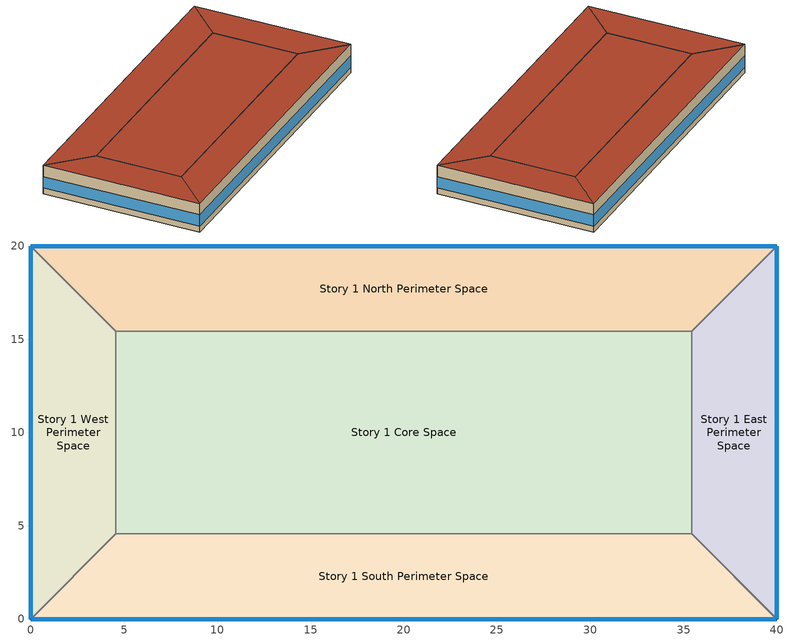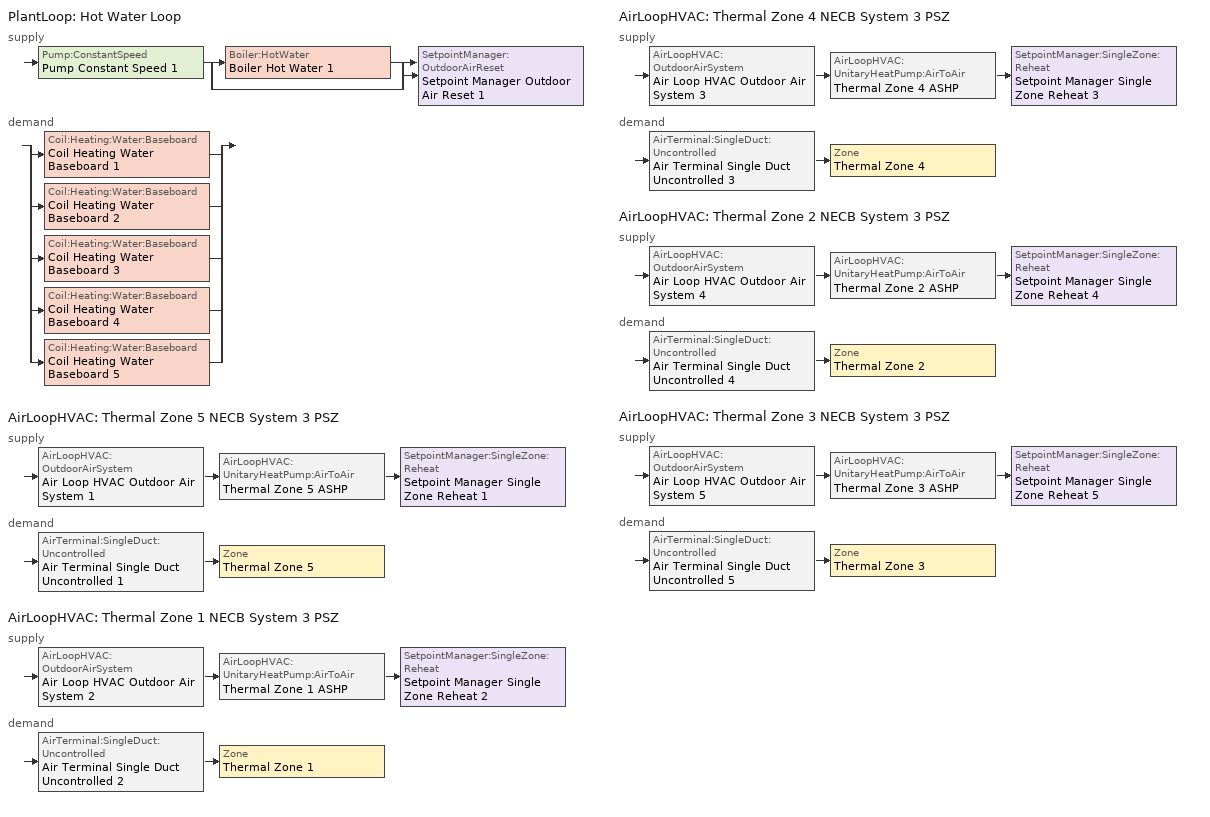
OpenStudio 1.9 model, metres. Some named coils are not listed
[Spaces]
Story 1 West Perimeter Space
 floor ground: 0,20 4.57,15.43 4.57,4.57 0,0 z0
 wall outside: 0,20 0,0 z0:3.8
 wall to Story 1 North Perimeter Space: 4.57,15.43 0,20 z0:3.8
 wall to Story 1 Core Space: 4.57,4.57 4.57,15.43 z0:3.8
 wall to Story 1 South Perimeter Space: 0,0 4.57,4.57 z0:3.8
 window: 0,19.97 0,0.03 z0.76:2.28
 roof outside: 0,0 4.57,4.57 4.57,15.43 0,20 z3.8
Story 1 North Perimeter Space
 floor ground: 40,20 35.43,15.43 4.57,15.43 0,20 z0
 wall outside: 40,20 0,20 z0:3.8
 wall to Story 1 East Perimeter Space: 35.43,15.43 40,20 z0:3.8
 wall to Story 1 Core Space: 4.57,15.43 35.43,15.43 z0:3.8
 window: 39.97,20 0.03,20 z0.76:2.28
 roof outside: 35.43,15.43 40,20 0,20 4.57,15.43 z3.8
Story 1 East Perimeter Space
 floor ground: 40,20 40,0 35.43,4.57 35.43,15.43 z0
 wall outside: 40,0 40,20 z0:3.8
 wall to Story 1 South Perimeter Space: 35.43,4.57 40,0 z0:3.8
 wall to Story 1 Core Space: 35.43,15.43 35.43,4.57 z0:3.8
 window: 40,0.03 40,19.97 z0.76:2.28
 roof outside: 40,0 40,20 35.43,15.43 35.43,4.57 z3.8
Story 1 South Perimeter Space
 floor ground: 35.43,4.57 40,0 0,0 4.57,4.57 z0
 wall outside: 0,0 40,0 z0:3.8
 wall to Story 1 Core Space: 35.43,4.57 4.57,4.57 z0:3.8
 window: 0.03,0 39.97,0 z0.76:2.28
 roof outside: 40,0 35.43,4.57 4.57,4.57 0,0 z3.8
Story 1 Core Space
 floor ground: 35.43,15.43 35.43,4.57 4.57,4.57 4.57,15.43 z0
 roof outside: 35.43,4.57 35.43,15.43 4.57,15.43 4.57,4.57 z3.8
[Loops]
PlantLoop 'Hot Water Loop'
 supply: Pump:ConstantSpeed 'Pump Constant Speed 1' > split
  | Boiler:HotWater 'Boiler Hot Water 1'
  | bypass
  join > SetpointManager:OutdoorAirReset 'Setpoint Manager Outdoor Air Reset 1'
 demand: split
  | Coil:Heating:Water:Baseboard 'Coil Heating Water Baseboard 1'
  | Coil:Heating:Water:Baseboard 'Coil Heating Water Baseboard 2'
  | Coil:Heating:Water:Baseboard 'Coil Heating Water Baseboard 3'
  | Coil:Heating:Water:Baseboard 'Coil Heating Water Baseboard 4'
  | Coil:Heating:Water:Baseboard 'Coil Heating Water Baseboard 5'
AirLoopHVAC 'Thermal Zone 5 NECB System 3 PSZ'
 supply: AirLoopHVAC:OutdoorAirSystem 'Air Loop HVAC Outdoor Air System 1' > AirLoopHVAC:UnitaryHeatPump:AirToAir 'Thermal Zone 5 ASHP' > SetpointManager:SingleZone:Reheat 'Setpoint Manager Single Zone Reheat 1'
 demand: AirTerminal:SingleDuct:Uncontrolled 'Air Terminal Single Duct Uncontrolled 1' > Zone 'Thermal Zone 5'
AirLoopHVAC 'Thermal Zone 1 NECB System 3 PSZ'
 supply: AirLoopHVAC:OutdoorAirSystem 'Air Loop HVAC Outdoor Air System 2' > AirLoopHVAC:UnitaryHeatPump:AirToAir 'Thermal Zone 1 ASHP' > SetpointManager:SingleZone:Reheat 'Setpoint Manager Single Zone Reheat 2'
 demand: AirTerminal:SingleDuct:Uncontrolled 'Air Terminal Single Duct Uncontrolled 2' > Zone 'Thermal Zone 1'
AirLoopHVAC 'Thermal Zone 4 NECB System 3 PSZ'
 supply: AirLoopHVAC:OutdoorAirSystem 'Air Loop HVAC Outdoor Air System 3' > AirLoopHVAC:UnitaryHeatPump:AirToAir 'Thermal Zone 4 ASHP' > SetpointManager:SingleZone:Reheat 'Setpoint Manager Single Zone Reheat 3'
 demand: AirTerminal:SingleDuct:Uncontrolled 'Air Terminal Single Duct Uncontrolled 3' > Zone 'Thermal Zone 4'
AirLoopHVAC 'Thermal Zone 2 NECB System 3 PSZ'
 supply: AirLoopHVAC:OutdoorAirSystem 'Air Loop HVAC Outdoor Air System 4' > AirLoopHVAC:UnitaryHeatPump:AirToAir 'Thermal Zone 2 ASHP' > SetpointManager:SingleZone:Reheat 'Setpoint Manager Single Zone Reheat 4'
 demand: AirTerminal:SingleDuct:Uncontrolled 'Air Terminal Single Duct Uncontrolled 4' > Zone 'Thermal Zone 2'
AirLoopHVAC 'Thermal Zone 3 NECB System 3 PSZ'
 supply: AirLoopHVAC:OutdoorAirSystem 'Air Loop HVAC Outdoor Air System 5' > AirLoopHVAC:UnitaryHeatPump:AirToAir 'Thermal Zone 3 ASHP' > SetpointManager:SingleZone:Reheat 'Setpoint Manager Single Zone Reheat 5'
 demand: AirTerminal:SingleDuct:Uncontrolled 'Air Terminal Single Duct Uncontrolled 5' > Zone 'Thermal Zone 3'
[Building]
Small Office: North Axis {deg}=-0; Space Type=ASHRAE 189.1-2009 ClimateZone 4-8 SmallOffice; Default Construction Set=ASHRAE 189.1-2009 ClimateZone 5 (smoff) ConstSet
[ClimateZones]
Climate Zone Institution Name 1=ASHRAE; Climate Zone Document Name 1=ANSI/ASHRAE Standard 169; Climate Zone Document Year 1=2006; Climate Zone Institution Name 2=CEC; Climate Zone Document Name 2=California Climate Zone Descriptions; Climate Zone Document Year 2=1995
[Site]
Toronto Int'l_ON_CAN: Latitude {deg}=43.67; Longitude {deg}=-79.63; Time Zone {hr}=-5; Elevation {m}=173
[Site:WaterMainsTemperature]
Calculation Method=Correlation; Annual Average Outdoor Air Temperature {C}=7.35833; Maximum Difference In Monthly Average Outdoor Air Temperatures {deltaC}=26.6
[SizingPeriod:DesignDay] Barometric Pressure {Pa}=99264; Sky Clearness=0; Rain Indicator=0; Snow Indicator=0; Day of Month=21; Daylight Saving Time Indicator=0; Humidity Indicating Type=Wetbulb; Dry-Bulb Temperature Range Modifier Type=DefaultMultipliers
Name | Maximum Dry-Bulb Temperature {C} | Daily Dry-Bulb Temperature Range {deltaC} | Humidity Indicating Conditions at Maximum Dry-Bulb {BasedOnField A3} | Wind Speed {m/s} | Wind Direction {deg} | Month | Day Type | Solar Model Indicator | ASHRAE Taub | ASHRAE Taud
Toronto Int'l Ann Clg .4% Condns DB=>MWB | 31.2 | 10.2 | 22.2 | 5.8 | 270 | 7 | SummerDesignDay | ASHRAETau | 0.473 | 1.952
Toronto Int'l Ann Clg .4% Condns WB=>MDB | 29 | 10.2 | 23.6 | 5.8 | 270 | 7 | SummerDesignDay | ASHRAETau | 0.473 | 1.952
Toronto Int'l Ann Htg 99.6% Condns DB | -18.8 | 0 | -18.8 | 4.3 | 340 | 1 | WinterDesignDay | ASHRAEClearSky
[Construction]
000 ExtSlabCarpet 4in ClimateZone 1-8: MAT-CC05 4 HW CONCRETE, CP02 CARPET PAD
000 Exterior Door: 000 F08 Metal surface, 000 I01 25mm insulation board
000 Exterior Window: 000 Clear 3mm, 000 Air 13mm, 000 Clear 3mm
000 Interior Ceiling: 000 M11 100mm lightweight concrete, 000 F05 Ceiling air space resistance, 000 F16 Acoustic tile
000 Interior Door; 000 Interior Partition: 000 G05 25mm wood
000 Interior Floor: 000 F16 Acoustic tile, 000 F05 Ceiling air space resistance, 000 M11 100mm lightweight concrete
000 Interior Wall: 000 G01a 19mm gypsum board, 000 F04 Wall air space resistance, 000 G01a 19mm gypsum board
000 Interior Window: 000 Clear 3mm
ASHRAE 189.1-2009 ExtRoof IEAD ClimateZone 2-5: Roof Membrane, Roof Insulation [21], Metal Decking
ASHRAE 189.1-2009 ExtWall Mass ClimateZone 5: 1IN Stucco, 8IN Concrete HW, Wall Insulation [40], 1/2IN Gypsum
ASHRAE 189.1-2009 ExtWindow ClimateZone 4-5: Theoretical Glass [207]
[DefaultConstructionSet]
ASHRAE 189.1-2009 ClimateZone 5 (smoff) ConstSet: Default Exterior Surface Constructions=ASHRAE 189.1-2009 ClimateZone 5 (smoff) Exterior DefSurfCons; Default Interior Surface Constructions=000 Interior DefSurfCons; Default Ground Contact Surface Constructions=000 Ground DefSurfCons; Default Exterior SubSurface Constructions=ASHRAE 189.1-2009 ClimateZone 5 (smoff) Exterior DefSubCons; Default Interior SubSurface Constructions=000 Interior DefSubCons; Interior Partition Construction=000 Interior Partition
[DefaultSubSurfaceConstructions] Glass Door Construction=000 Exterior Window; Skylight Construction=000 Exterior Window; Tubular Daylight Dome Construction=000 Interior Window; Tubular Daylight Diffuser Construction=000 Interior Window
Name | Fixed Window Construction | Operable Window Construction | Door Construction
000 Interior DefSubCons | 000 Interior Window | 000 Interior Window | 000 Interior Door
ASHRAE 189.1-2009 ClimateZone 5 (smoff) Exterior DefSubCons | ASHRAE 189.1-2009 ExtWindow ClimateZone 4-5 | ASHRAE 189.1-2009 ExtWindow ClimateZone 4-5 | 000 Exterior Door
[DefaultSurfaceConstructions]
Name | Floor Construction | Wall Construction | Roof Ceiling Construction
000 Ground DefSurfCons | 000 ExtSlabCarpet 4in ClimateZone 1-8 | 000 ExtSlabCarpet 4in ClimateZone 1-8 | 000 ExtSlabCarpet 4in ClimateZone 1-8
000 Interior DefSurfCons | 000 Interior Floor | 000 Interior Wall | 000 Interior Ceiling
ASHRAE 189.1-2009 ClimateZone 5 (smoff) Exterior DefSurfCons | 000 ExtSlabCarpet 4in ClimateZone 1-8 | ASHRAE 189.1-2009 ExtWall Mass ClimateZone 5 | ASHRAE 189.1-2009 ExtRoof IEAD ClimateZone 2-5
[Material]
Name | Roughness | Thickness | Conductivity | Density | Specific Heat | Thermal Absorptance | Solar Absorptance | Visible Absorptance
000 F08 Metal surface | Smooth | 0.0008 | 45.28 | 7824 | 500
000 F16 Acoustic tile | MediumSmooth | 0.0191 | 0.06 | 368 | 590
000 G01a 19mm gypsum board | MediumSmooth | 0.019 | 0.16 | 800 | 1090
000 G05 25mm wood | MediumSmooth | 0.0254 | 0.15 | 608 | 1630
000 I01 25mm insulation board | MediumRough | 0.0254 | 0.03 | 43 | 1210
000 M11 100mm lightweight concrete | MediumRough | 0.1016 | 0.53 | 1280 | 840
1/2IN Gypsum | Smooth | 0.0127 | 0.16 | 784.9 | 830 | 0.9 | 0.92 | 0.92
1IN Stucco | Smooth | 0.0253 | 0.6918 | 1858 | 837 | 0.9 | 0.92 | 0.92
8IN Concrete HW | MediumRough | 0.2033 | 1.7296 | 2243 | 837 | 0.9 | 0.65 | 0.65
MAT-CC05 4 HW CONCRETE | Rough | 0.1016 | 1.311 | 2240 | 836.8 | 0.9 | 0.7 | 0.7
Metal Decking | MediumSmooth | 0.0015 | 45.006 | 7680 | 418.4 | 0.9 | 0.7 | 0.3
Roof Insulation [21] | MediumRough | 0.2105 | 0.049 | 265 | 836.8 | 0.9 | 0.7 | 0.7
Roof Membrane | VeryRough | 0.0095 | 0.16 | 1121.29 | 1460 | 0.9 | 0.7 | 0.7
Wall Insulation [40] | MediumRough | 0.0794 | 0.0432 | 91 | 837 | 0.9 | 0.5 | 0.5
[Material:AirGap]
Name | Thermal Resistance
000 F04 Wall air space resistance | 0.15
000 F05 Ceiling air space resistance | 0.18
[Material:NoMass]
CP02 CARPET PAD: Roughness=VeryRough; Thermal Resistance=0.2165; Thermal Absorptance=0.9; Solar Absorptance=0.7; Visible Absorptance=0.8
[WindowMaterial:Gas]
000 Air 13mm: Gas Type=Air; Thickness=0.0127
[WindowMaterial:Glazing] Optical Data Type=SpectralAverage; Thickness=0.003; Infrared Transmittance at Normal Incidence=0
Name | Solar Transmittance at Normal Incidence | Front Side Solar Reflectance at Normal Incidence | Back Side Solar Reflectance at Normal Incidence | Visible Transmittance at Normal Incidence | Front Side Visible Reflectance at Normal Incidence | Back Side Visible Reflectance at Normal Incidence | Front Side Infrared Hemispherical Emissivity | Back Side Infrared Hemispherical Emissivity | Conductivity | Dirt Correction Factor for Solar and Visible Transmittance | Solar Diffusing
000 Clear 3mm | 0.837 | 0.075 | 0.075 | 0.898 | 0.081 | 0.081 | 0.84 | 0.84 | 0.9
Theoretical Glass [207] | 0.3311 | 0.6189 | 0.6189 | 0.44 | 0.51 | 0.51 | 0.9 | 0.9 | 0.0133 | 1 | No
[DefaultScheduleSet]
SmallOffice Schedules: Number of People Schedule=Small Office Bldg Occ; People Activity Level Schedule=Small Office Activity; Lighting Schedule=Small Office Bldg Light; Electric Equipment Schedule=Small Office Bldg Equip; Infiltration Schedule=Small Office Infil Quarter On
[DesignSpecification:OutdoorAir]
SmallOffice Outdoor Air: Outdoor Air Method=Sum; Outdoor Air Flow per Person=0.0107645; Outdoor Air Flow per Floor Area=0; Outdoor Air Flow Rate=0; Outdoor Air Flow Air Changes per Hour=0
[ElectricEquipment]
ASHRAE 189.1-2009 ClimateZone 4-8 SmallOffice ElecInst: Electric Equipment Definition=ASHRAE 189.1-2009 ClimateZone 4-8 SmallOffice ElecDef; Space or SpaceType=ASHRAE 189.1-2009 ClimateZone 4-8 SmallOffice
[ElectricEquipment:Definition]
ASHRAE 189.1-2009 ClimateZone 4-8 SmallOffice ElecDef: Design Level Calculation Method=Watts/Area; Design Level=0; Watts per Space Floor Area=5.81251
[Lights]
ASHRAE 189.1-2009 ClimateZone 4-8 SmallOffice LightsInst: Lights Definition=ASHRAE 189.1-2009 ClimateZone 4-8 SmallOffice LightsDef; Space or SpaceType=ASHRAE 189.1-2009 ClimateZone 4-8 SmallOffice
[Lights:Definition]
ASHRAE 189.1-2009 ClimateZone 4-8 SmallOffice LightsDef: Design Level Calculation Method=Watts/Area; Lighting Level=0; Watts per Space Floor Area=9.68752
[People]
ASHRAE 189.1-2009 ClimateZone 4-8 SmallOffice PeopInst: People Definition=SmallOffice PeopDef; Space or SpaceType=ASHRAE 189.1-2009 ClimateZone 4-8 SmallOffice
[People:Definition]
SmallOffice PeopDef: Number of People Calculation Method=People/Area; Number of People=0; People per Space Floor Area=0.0538196; Fraction Radiant=0.3
[SpaceInfiltration:DesignFlowRate]
ASHRAE 189.1-2009 ClimateZone 4-8 SmallOffice Infil: Space or SpaceType=ASHRAE 189.1-2009 ClimateZone 4-8 SmallOffice; Design Flow Rate Calculation Method=AirChanges/Hour; Design Flow Rate=0; Air Changes per Hour=0.41
[SpaceType]
ASHRAE 189.1-2009 ClimateZone 4-8 SmallOffice: Default Schedule Set=SmallOffice Schedules; Design Specification Outdoor Air Object=SmallOffice Outdoor Air
[ThermostatSetpoint:DualSetpoint]
Small Office Thermostat: Heating Setpoint Temperature Schedule=Small Office HtgSetp; Cooling Setpoint Temperature Schedule=Small Office ClgSetp
[BuildingStory]
Story 1: Nominal Z Coordinate {m}=0; Nominal Floor to Floor Height {m}=3.8
[Space] Building Story=Story 1
Name | Thermal Zone
Story 1 West Perimeter Space | Thermal Zone 2
Story 1 North Perimeter Space | Thermal Zone 3
Story 1 East Perimeter Space | Thermal Zone 4
Story 1 South Perimeter Space | Thermal Zone 1
Story 1 Core Space | Thermal Zone 5
[ThermalZone] Thermostat=Small Office Thermostat; Use Ideal Air Loads=No
Thermal Zone 1; Thermal Zone 2; Thermal Zone 3; Thermal Zone 4; Thermal Zone 5
[Sizing:Zone] Zone Cooling Design Supply Air Temperature {C}=14; Zone Heating Design Supply Air Temperature {C}=40; Zone Cooling Design Supply Air Humidity Ratio {kg-H2O/kg-air}=0.0085; Zone Heating Design Supply Air Humidity Ratio {kg-H2O/kg-air}=0.008; Cooling Design Air Flow Method=DesignDay; Heating Design Air Flow Method=DesignDay
Thermal Zone 1; Thermal Zone 2; Thermal Zone 3; Thermal Zone 4; Thermal Zone 5
[Zone equipment]
Thermal Zone 1: Air Terminal Single Duct Uncontrolled 2, Zone HVAC Baseboard Convective Water 2
Thermal Zone 2: Air Terminal Single Duct Uncontrolled 4, Zone HVAC Baseboard Convective Water 4
Thermal Zone 3: Air Terminal Single Duct Uncontrolled 5, Zone HVAC Baseboard Convective Water 5
Thermal Zone 4: Air Terminal Single Duct Uncontrolled 3, Zone HVAC Baseboard Convective Water 3
Thermal Zone 5: Air Terminal Single Duct Uncontrolled 1, Zone HVAC Baseboard Convective Water 1
[PlantLoop]
Hot Water Loop: Fluid Type=Water; Plant Loop Volume {m3}=Autocalculate; Load Distribution Scheme=Optimal
[Sizing:Plant]
Hot Water Loop: Loop Type=Heating; Design Loop Exit Temperature {C}=82; Loop Design Temperature Difference {deltaC}=16; Sizing Option=NonCoincident; Zone Timesteps in Averaging Window=1; Coincident Sizing Factor Mode=None
[Pump:ConstantSpeed]
Pump Constant Speed 1: Rated Flow Rate {m3/s}=autosize; Rated Pump Head {Pa}=179352; Rated Power Consumption {W}=autosize; Motor Efficiency=0.9; Fraction of Motor Inefficiencies to Fluid Stream=0; Pump Control Type=Intermittent
[Boiler:HotWater]
Boiler Hot Water 1: Fuel Type=NaturalGas; Water Outlet Upper Temperature Limit {C}=99; Boiler Flow Mode=ConstantFlow; Parasitic Electric Load {W}=0; Sizing Factor=1
[SetpointManager:OutdoorAirReset]
Setpoint Manager Outdoor Air Reset 1: Control Variable=Temperature; Setpoint at Outdoor Low Temperature {C}=82; Outdoor Low Temperature {C}=-16; Setpoint at Outdoor High Temperature {C}=60; Outdoor High Temperature {C}=0
[AirLoopHVAC] Availability Schedule=Always On Discrete; Design Supply Air Flow Rate {m3/s}=AutoSize
Thermal Zone 5 NECB System 3 PSZ; Thermal Zone 1 NECB System 3 PSZ; Thermal Zone 4 NECB System 3 PSZ; Thermal Zone 2 NECB System 3 PSZ; Thermal Zone 3 NECB System 3 PSZ
[Sizing:System] Type of Load to Size On=Sensible; Design Outdoor Air Flow Rate {m3/s}=Autosize; Minimum System Air Flow Ratio=1; Preheat Design Temperature {C}=7; Preheat Design Humidity Ratio {kg-H2O/kg-Air}=0.008; Precool Design Temperature {C}=12.8; Precool Design Humidity Ratio {kg-H2O/kg-Air}=0.008; Central Cooling Design Supply Air Temperature {C}=12.8; Central Heating Design Supply Air Temperature {C}=40; Sizing Option=NonCoincident; 100% Outdoor Air in Cooling=No; 100% Outdoor Air in Heating=No; Central Cooling Design Supply Air Humidity Ratio {kg-H2O/kg-Air}=0.0085; Central Heating Design Supply Air Humidity Ratio {kg-H2O/kg-Air}=0.008; Cooling Design Air Flow Method=DesignDay; Cooling Design Air Flow Rate {m3/s}=0; Heating Design Air Flow Method=DesignDay; Heating Design Air Flow Rate {m3/s}=0; System Outdoor Air Method=ZoneSum; Zone Maximum Outdoor Air Fraction=1; Cooling Supply Air Flow Rate Per Floor Area {m3/s-m2}=0.00996765; Cooling Fraction of Autosized Cooling Supply Air Flow Rate=1; Cooling Supply Air Flow Rate Per Unit Cooling Capacity {m3/s-W}=3.94755e-05; Heating Supply Air Flow Rate Per Floor Area {m3/s-m2}=0.00996765; Heating Fraction of Autosized Heating Supply Air Flow Rate=1; Heating Fraction of Autosized Cooling Supply Air Flow Rate=1; Heating Supply Air Flow Rate Per Unit Heating Capacity {m3/s-W}=3.15882e-05; Cooling Design Capacity Method=CoolingDesignCapacity; Cooling Design Capacity {W}=autosize; Cooling Design Capacity Per Floor Area {W/m2}=234.7; Fraction of Autosized Cooling Design Capacity=1; Heating Design Capacity Method=HeatingDesignCapacity; Heating Design Capacity {W}=autosize; Heating Design Capacity Per Floor Area {W/m2}=157; Fraction of Autosized Heating Design Capacity=1; Central Cooling Capacity Control Method=OnOff
Thermal Zone 5 NECB System 3 PSZ; Thermal Zone 1 NECB System 3 PSZ; Thermal Zone 4 NECB System 3 PSZ; Thermal Zone 2 NECB System 3 PSZ; Thermal Zone 3 NECB System 3 PSZ
[Fan:ConstantVolume] Availability Schedule=Always On Discrete; Maximum Flow Rate {m3/s}=AutoSize
Fan Constant Volume 1; Fan Constant Volume 2; Fan Constant Volume 3; Fan Constant Volume 4; Fan Constant Volume 5
[Coil:Heating:DX:SingleSpeed] Availability Schedule=Always On Discrete; Rated Total Heating Capacity {W}=Autosize; Rated COP {W/W}=5; Rated Air Flow Rate {m3/s}=Autosize; Defrost Strategy=Resistive; Defrost Control=Timed; Defrost Time Period Fraction=0.166667; Resistive Defrost Heater Capacity {W}=2000
Name | Total Heating Capacity Function of Temperature Curve | Total Heating Capacity Function of Flow Fraction Curve | Energy Input Ratio Function of Temperature Curve | Energy Input Ratio Function of Flow Fraction Curve | Part Load Fraction Correlation Curve
Coil Heating DX Single Speed 1 | Curve Cubic 1 | Curve Cubic 2 | Curve Cubic 3 | Curve Quadratic 1 | Curve Quadratic 2
Coil Heating DX Single Speed 2 | Curve Cubic 4 | Curve Cubic 5 | Curve Cubic 6 | Curve Quadratic 6 | Curve Quadratic 7
Coil Heating DX Single Speed 3 | Curve Cubic 7 | Curve Cubic 8 | Curve Cubic 9 | Curve Quadratic 11 | Curve Quadratic 12
Coil Heating DX Single Speed 4 | Curve Cubic 10 | Curve Cubic 11 | Curve Cubic 12 | Curve Quadratic 16 | Curve Quadratic 17
Coil Heating DX Single Speed 5 | Curve Cubic 13 | Curve Cubic 14 | Curve Cubic 15 | Curve Quadratic 21 | Curve Quadratic 22
[Coil:Heating:Electric] Availability Schedule=Always On Discrete
Coil Heating Electric 1; Coil Heating Electric 2; Coil Heating Electric 3; Coil Heating Electric 4; Coil Heating Electric 5
[Coil:Cooling:DX:SingleSpeed] Availability Schedule=Always On Discrete; Rated Total Cooling Capacity {W}=autosize; Rated Sensible Heat Ratio=autosize; Rated COP {W/W}=3; Rated Air Flow Rate {m3/s}=autosize; Rated Evaporator Fan Power Per Volume Flow Rate {W/(m3/s)}=773.3; Condenser Type=AirCooled; Evaporative Condenser Effectiveness=0; Evaporative Condenser Air Flow Rate {m3/s}=Autosize; Evaporative Condenser Pump Rated Power Consumption {W}=Autosize; Crankcase Heater Capacity {W}=0; Maximum Outdoor Dry-Bulb Temperature for Crankcase Heater Operation {C}=0; Basin Heater Capacity {W/K}=0; Basin Heater Setpoint Temperature {C}=10
Name | Total Cooling Capacity Function of Temperature Curve | Total Cooling Capacity Function of Flow Fraction Curve | Energy Input Ratio Function of Temperature Curve | Energy Input Ratio Function of Flow Fraction Curve | Part Load Fraction Correlation Curve
Coil Cooling DX Single Speed 1 | Curve Biquadratic 1 | Curve Quadratic 3 | Curve Biquadratic 2 | Curve Quadratic 4 | Curve Quadratic 5
Coil Cooling DX Single Speed 2 | Curve Biquadratic 3 | Curve Quadratic 8 | Curve Biquadratic 4 | Curve Quadratic 9 | Curve Quadratic 10
Coil Cooling DX Single Speed 3 | Curve Biquadratic 5 | Curve Quadratic 13 | Curve Biquadratic 6 | Curve Quadratic 14 | Curve Quadratic 15
Coil Cooling DX Single Speed 4 | Curve Biquadratic 7 | Curve Quadratic 18 | Curve Biquadratic 8 | Curve Quadratic 19 | Curve Quadratic 20
Coil Cooling DX Single Speed 5 | Curve Biquadratic 9 | Curve Quadratic 23 | Curve Biquadratic 10 | Curve Quadratic 24 | Curve Quadratic 25
[Controller:OutdoorAir] Minimum Outdoor Air Flow Rate {m3/s}=Autosize; Maximum Outdoor Air Flow Rate {m3/s}=Autosize; Economizer Control Type=NoEconomizer; Economizer Control Action Type=ModulateFlow; Economizer Maximum Limit Dry-Bulb Temperature {C}=28; Economizer Maximum Limit Enthalpy {J/kg}=64000; Economizer Minimum Limit Dry-Bulb Temperature {C}=-100; Lockout Type=NoLockout; Minimum Limit Type=FixedMinimum; High Humidity Control=No; Heat Recovery Bypass Control Type=BypassWhenWithinEconomizerLimits
Name | Controller Mechanical Ventilation
Controller Outdoor Air 1 | Controller Mechanical Ventilation 1
Controller Outdoor Air 2 | Controller Mechanical Ventilation 2
Controller Outdoor Air 3 | Controller Mechanical Ventilation 3
Controller Outdoor Air 4 | Controller Mechanical Ventilation 4
Controller Outdoor Air 5 | Controller Mechanical Ventilation 5
[Controller:MechanicalVentilation] Availability Schedule=Always On Discrete; System Outdoor Air Method=ZoneSum
Controller Mechanical Ventilation 1; Controller Mechanical Ventilation 2; Controller Mechanical Ventilation 3; Controller Mechanical Ventilation 4; Controller Mechanical Ventilation 5
[AirLoopHVAC:OutdoorAirSystem]
Name | Controller
Air Loop HVAC Outdoor Air System 1 | Controller Outdoor Air 1
Air Loop HVAC Outdoor Air System 2 | Controller Outdoor Air 2
Air Loop HVAC Outdoor Air System 3 | Controller Outdoor Air 3
Air Loop HVAC Outdoor Air System 4 | Controller Outdoor Air 4
Air Loop HVAC Outdoor Air System 5 | Controller Outdoor Air 5
[AirLoopHVAC:UnitaryHeatPump:AirToAir] Availability Schedule=Always On Discrete; Supply Air Flow Rate During Cooling Operation {m3/s}=Autosize; Supply Air Flow Rate During Heating Operation {m3/s}=Autosize; Maximum Supply Air Temperature from Supplemental Heater {C}=Autosize; Supply Air Fan Operating Mode Schedule=Always On Discrete
Name | Controlling Zone or Thermostat Location | Supply Air Fan | Heating Coil | Cooling Coil | Supplemental Heating Coil
Thermal Zone 5 ASHP | Thermal Zone 5 | Fan Constant Volume 1 | Coil Heating DX Single Speed 1 | Coil Cooling DX Single Speed 1 | Coil Heating Electric 1
Thermal Zone 1 ASHP | Thermal Zone 1 | Fan Constant Volume 2 | Coil Heating DX Single Speed 2 | Coil Cooling DX Single Speed 2 | Coil Heating Electric 2
Thermal Zone 4 ASHP | Thermal Zone 4 | Fan Constant Volume 3 | Coil Heating DX Single Speed 3 | Coil Cooling DX Single Speed 3 | Coil Heating Electric 3
Thermal Zone 2 ASHP | Thermal Zone 2 | Fan Constant Volume 4 | Coil Heating DX Single Speed 4 | Coil Cooling DX Single Speed 4 | Coil Heating Electric 4
Thermal Zone 3 ASHP | Thermal Zone 3 | Fan Constant Volume 5 | Coil Heating DX Single Speed 5 | Coil Cooling DX Single Speed 5 | Coil Heating Electric 5
[SetpointManager:SingleZone:Reheat] Minimum Supply Air Temperature {C}=13; Maximum Supply Air Temperature {C}=99
Name | Control Zone
Setpoint Manager Single Zone Reheat 1 | Thermal Zone 5
Setpoint Manager Single Zone Reheat 2 | Thermal Zone 1
Setpoint Manager Single Zone Reheat 3 | Thermal Zone 4
Setpoint Manager Single Zone Reheat 4 | Thermal Zone 2
Setpoint Manager Single Zone Reheat 5 | Thermal Zone 3
[AirTerminal:SingleDuct:Uncontrolled] Availability Schedule=Always On Discrete; Maximum Air Flow Rate {m3/s}=AutoSize
Air Terminal Single Duct Uncontrolled 1; Air Terminal Single Duct Uncontrolled 2; Air Terminal Single Duct Uncontrolled 3; Air Terminal Single Duct Uncontrolled 4; Air Terminal Single Duct Uncontrolled 5
[ZoneHVAC:Baseboard:Convective:Water] Availability Schedule=Always On Discrete
Name | Heating Coil
Zone HVAC Baseboard Convective Water 1 | Coil Heating Water Baseboard 1
Zone HVAC Baseboard Convective Water 2 | Coil Heating Water Baseboard 2
Zone HVAC Baseboard Convective Water 3 | Coil Heating Water Baseboard 3
Zone HVAC Baseboard Convective Water 4 | Coil Heating Water Baseboard 4
Zone HVAC Baseboard Convective Water 5 | Coil Heating Water Baseboard 5
[Schedule:Constant]
Always On Discrete: Value=1
[Schedule:Ruleset]
Name | Default Day Schedule | Summer Design Day Schedule | Winter Design Day Schedule
Small Office Bldg Occ | Small Office Bldg Occ Default Schedule | Small Office Bldg Occ Summer Design Day | Small Office Bldg Occ Winter Design Day
Small Office Bldg Light | Small Office Bldg Light Default Schedule | Small Office Bldg Light Summer Design Day | Small Office Bldg Light Winter Design Day
Small Office Activity | Small Office Activity Default Schedule | Small Office Activity Summer Design Day | Small Office Activity Winter Design Day
Small Office Bldg Equip | Small Office Bldg Equip Default Schedule | Small Office Bldg Equip Summer Design Day | Small Office Bldg Equip Winter Design Day
Small Office HtgSetp | Small Office HtgSetp Default Schedule | Small Office HtgSetp Summer Design Day | Small Office HtgSetp Winter Design Day
Small Office Infil Quarter On | Small Office Infil Quarter On Default Schedule | Small Office Infil Quarter On Summer Design Day | Small Office Infil Quarter On Winter Design Day
Small Office ClgSetp | Small Office ClgSetp Default Schedule | Small Office ClgSetp Summer Design Day | Small Office ClgSetp Winter Design Day
[Schedule:Day]
Small Office Bldg Occ Default Schedule: 6, 0, 0, 7, 0, 0.1, 8, 0, 0.2, 12, 0, 0.95, 13, 0, 0.5, 17, 0, 0.95, 18, 0, 0.3, 20, 0, 0.1, 24, 0, 0.05
Small Office Bldg Occ Summer Design Day: 6, 0, 0, 22, 0, 1, 24, 0, 0.05
Small Office Bldg Occ Rule 2 Day Schedule: 6, 0, 0, 8, 0, 0.1, 12, 0, 0.3, 17, 0, 0.1, 24, 0, 0
Small Office Bldg Occ Rule 1 Day Schedule; Small Office Bldg Occ Winter Design Day; Small Office Bldg Light Winter Design Day; Small Office Bldg Equip Winter Design Day: 24, 0, 0
Small Office Bldg Light Default Schedule: 5, 0, 0.05, 7, 0, 0.1, 8, 0, 0.3, 17, 0, 0.9, 18, 0, 0.5, 20, 0, 0.3, 22, 0, 0.2, 23, 0, 0.1, 24, 0, 0.05
Small Office Bldg Light Rule 2 Day Schedule: 6, 0, 0.05, 8, 0, 0.1, 12, 0, 0.3, 17, 0, 0.15, 24, 0, 0.05
Small Office Bldg Light Summer Design Day; Small Office Bldg Equip Summer Design Day; Small Office Infil Quarter On Rule 1 Day Schedule: 24, 0, 1
Small Office Bldg Light Rule 1 Day Schedule: 24, 0, 0.05
Small Office Activity Default Schedule; Small Office Activity Winter Design Day; Small Office Activity Summer Design Day: 24, 0, 120
Small Office Bldg Equip Default Schedule: 8, 0, 0.4, 12, 0, 0.9, 13, 0, 0.8, 17, 0, 0.9, 18, 0, 0.5, 24, 0, 0.4
Small Office Bldg Equip Rule 2 Day Schedule: 6, 0, 0.3, 8, 0, 0.4, 12, 0, 0.5, 17, 0, 0.35, 24, 0, 0.3
Small Office Bldg Equip Rule 1 Day Schedule: 24, 0, 0.3
Small Office HtgSetp Default Schedule: 6, 0, 15.6, 22, 0, 21, 24, 0, 15.6
Small Office HtgSetp Rule 2 Day Schedule: 6, 0, 15.6, 18, 0, 21, 24, 0, 15.6
Small Office HtgSetp Winter Design Day: 24, 0, 21
Small Office HtgSetp Rule 1 Day Schedule; Small Office HtgSetp Summer Design Day: 24, 0, 15.6
Small Office Infil Quarter On Default Schedule; Small Office Infil Quarter On Summer Design Day: 6, 0, 1, 22, 0, 0.25, 24, 0, 1
Small Office Infil Quarter On Rule 2 Day Schedule; Small Office Infil Quarter On Winter Design Day: 6, 0, 1, 18, 0, 0.25, 24, 0, 1
Small Office ClgSetp Default Schedule; Small Office ClgSetp Summer Design Day: 6, 0, 26.7, 22, 0, 24, 24, 0, 26.7
Small Office ClgSetp Rule 2 Day Schedule: 6, 0, 26.7, 18, 0, 24, 24, 0, 26.7
Small Office ClgSetp Rule 1 Day Schedule; Small Office ClgSetp Winter Design Day: 24, 0, 26.7
[Schedule:Rule] Apply Monday=No; Apply Tuesday=No; Apply Wednesday=No; Apply Thursday=No; Apply Friday=No; Date Specification Type=DateRange; Start Month=1; Start Day=1; End Month=12; End Day=31
Name | Schedule Ruleset | Rule Order | Day Schedule | Apply Sunday | Apply Saturday
Small Office Bldg Occ Rule 2 | Small Office Bldg Occ | 1 | Small Office Bldg Occ Rule 2 Day Schedule | No | Yes
Small Office Bldg Occ Rule 1 | Small Office Bldg Occ | 0 | Small Office Bldg Occ Rule 1 Day Schedule | Yes | No
Small Office Bldg Light Rule 2 | Small Office Bldg Light | 1 | Small Office Bldg Light Rule 2 Day Schedule | No | Yes
Small Office Bldg Light Rule 1 | Small Office Bldg Light | 0 | Small Office Bldg Light Rule 1 Day Schedule | Yes | No
Small Office Bldg Equip Rule 2 | Small Office Bldg Equip | 1 | Small Office Bldg Equip Rule 2 Day Schedule | No | Yes
Small Office Bldg Equip Rule 1 | Small Office Bldg Equip | 0 | Small Office Bldg Equip Rule 1 Day Schedule | Yes | No
Small Office HtgSetp Rule 2 | Small Office HtgSetp | 1 | Small Office HtgSetp Rule 2 Day Schedule | No | Yes
Small Office HtgSetp Rule 1 | Small Office HtgSetp | 0 | Small Office HtgSetp Rule 1 Day Schedule | Yes | No
Small Office Infil Quarter On Rule 2 | Small Office Infil Quarter On | 1 | Small Office Infil Quarter On Rule 2 Day Schedule | No | Yes
Small Office Infil Quarter On Rule 1 | Small Office Infil Quarter On | 0 | Small Office Infil Quarter On Rule 1 Day Schedule | Yes | No
Small Office ClgSetp Rule 2 | Small Office ClgSetp | 1 | Small Office ClgSetp Rule 2 Day Schedule | No | Yes
Small Office ClgSetp Rule 1 | Small Office ClgSetp | 0 | Small Office ClgSetp Rule 1 Day Schedule | Yes | No
[Curve:Cubic]
Name | Coefficient1 Constant | Coefficient2 x | Coefficient3 x**2 | Coefficient4 x**3 | Minimum Value of x {BasedOnField A2} | Maximum Value of x {BasedOnField A2}
Curve Cubic 1; Curve Cubic 4; Curve Cubic 7; Curve Cubic 10; Curve Cubic 13 | 0.758746 | 0.027626 | 0.000148716 | 3.4992e-06 | -20 | 20
Curve Cubic 2; Curve Cubic 5; Curve Cubic 8; Curve Cubic 11; Curve Cubic 14 | 0.84 | 0.16 | 0 | 0 | 0.5 | 1.5
Curve Cubic 3; Curve Cubic 6; Curve Cubic 9; Curve Cubic 12; Curve Cubic 15 | 1.19248 | -0.0300438 | 0.00103745 | -2.3328e-05 | -20 | 20
[Curve:Quadratic]
Name | Coefficient1 Constant | Coefficient2 x | Coefficient3 x**2 | Minimum Value of x {BasedOnField A2} | Maximum Value of x {BasedOnField A2}
Curve Quadratic 1; Curve Quadratic 6; Curve Quadratic 11; Curve Quadratic 16; Curve Quadratic 21 | 1.3824 | -0.4336 | 0.0512 | 0 | 1
Curve Quadratic 2; Curve Quadratic 7; Curve Quadratic 12; Curve Quadratic 17; Curve Quadratic 22 | 0.75 | 0.25 | 0 | 0 | 1
Curve Quadratic 3; Curve Quadratic 8; Curve Quadratic 13; Curve Quadratic 18; Curve Quadratic 23 | 0.8 | 0.2 | 0 | 0.5 | 1.5
Curve Quadratic 4; Curve Quadratic 9; Curve Quadratic 14; Curve Quadratic 19; Curve Quadratic 24 | 1.1552 | -0.1808 | 0.0256 | 0.5 | 1.5
Curve Quadratic 5; Curve Quadratic 10; Curve Quadratic 15; Curve Quadratic 20; Curve Quadratic 25 | 0.85 | 0.15 | 0 | 0 | 1
[Curve:Biquadratic] Minimum Value of x {BasedOnField A2}=17; Maximum Value of x {BasedOnField A2}=22; Minimum Value of y {BasedOnField A3}=13; Maximum Value of y {BasedOnField A3}=46
Name | Coefficient1 Constant | Coefficient2 x | Coefficient3 x**2 | Coefficient4 y | Coefficient5 y**2 | Coefficient6 x*y
Curve Biquadratic 1; Curve Biquadratic 3; Curve Biquadratic 5; Curve Biquadratic 7; Curve Biquadratic 9 | 0.942588 | 0.00954335 | 0.00068377 | -0.0110427 | 5.249e-06 | -9.72e-06
Curve Biquadratic 2; Curve Biquadratic 4; Curve Biquadratic 6; Curve Biquadratic 8; Curve Biquadratic 10 | 0.342414 | 0.034885 | -0.0006237 | 0.00497722 | 0.000437951 | -0.000728028
